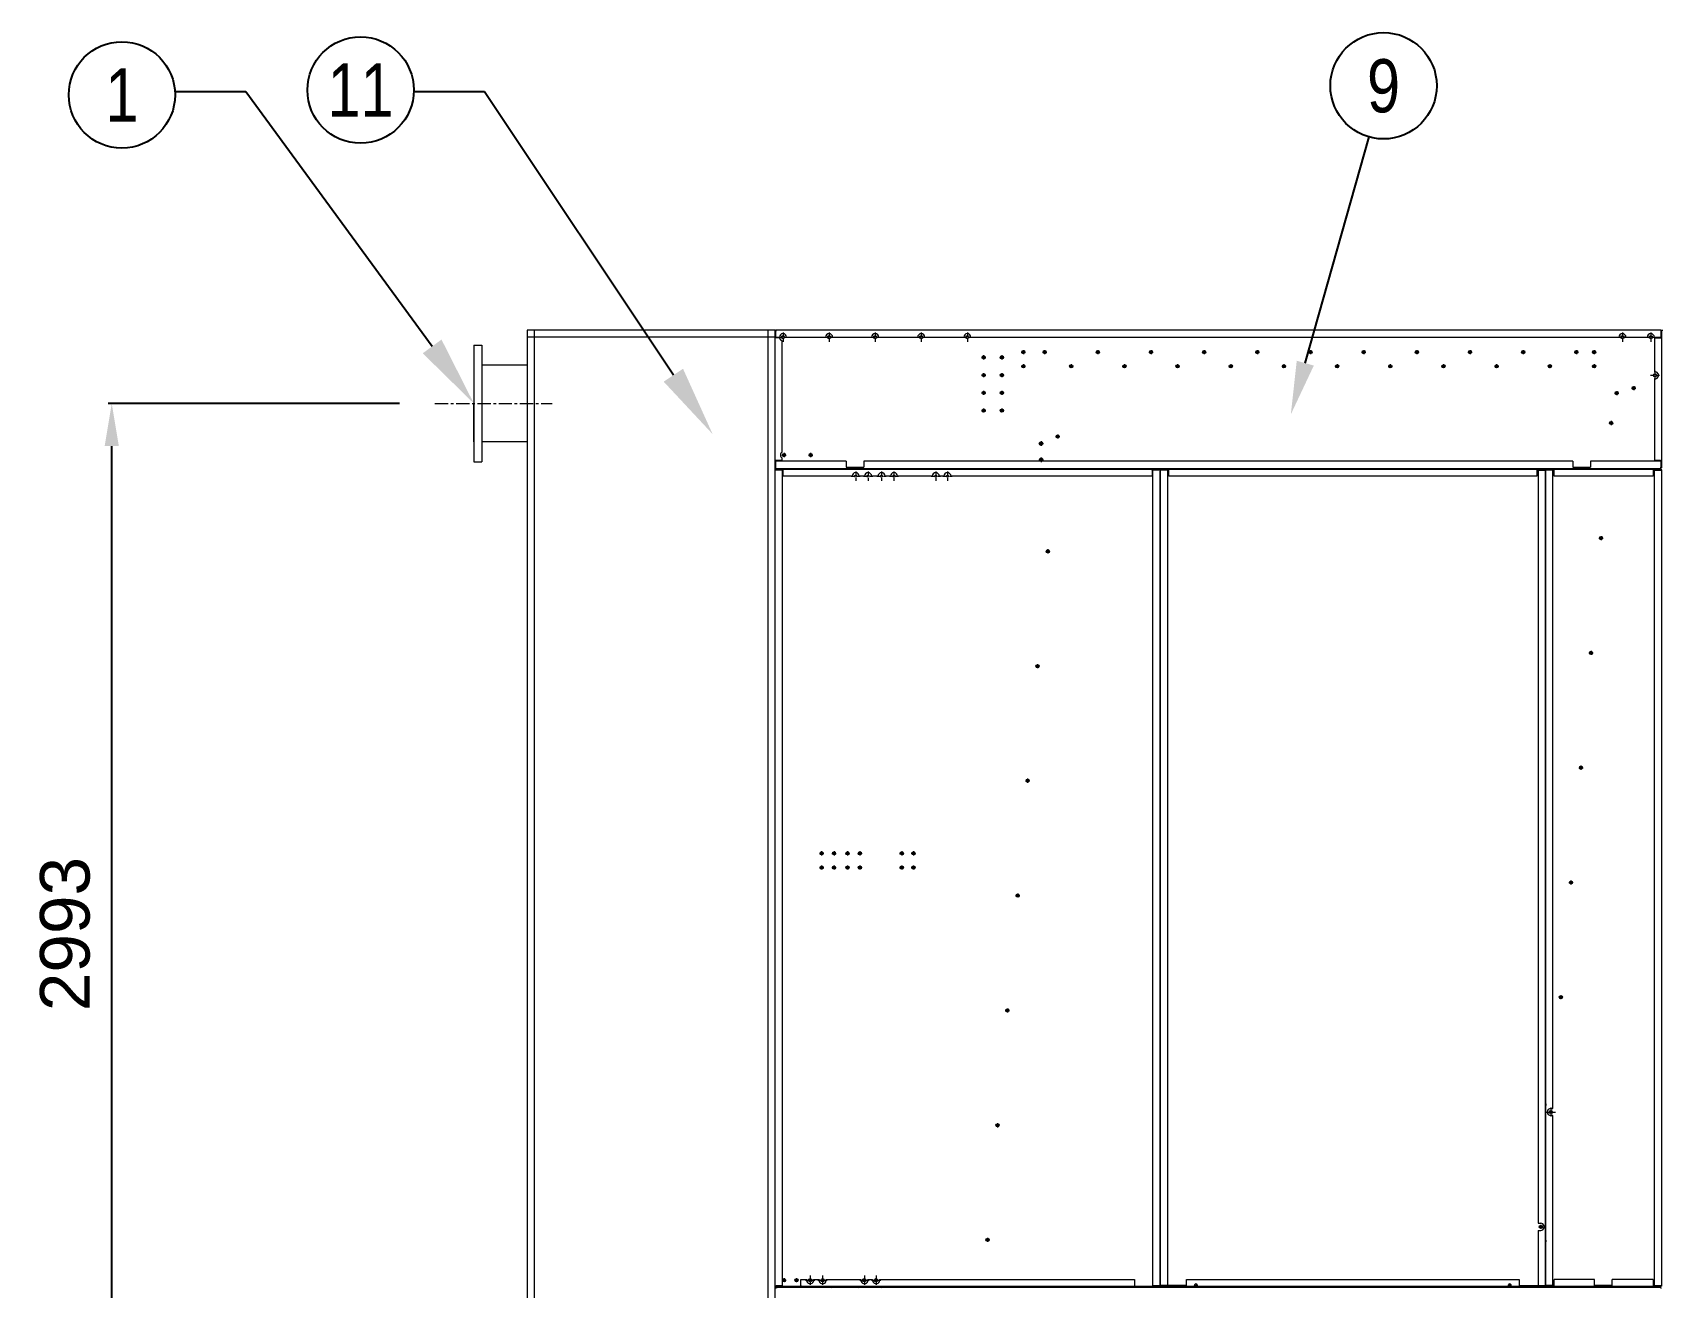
# Model space of a CAD drawing. Header units: millimetres. Extents: x -17070 to 37126, y -291348 to 36053.
# Drawn here: x 16217 to 20812, y 23340 to 26879 of the extents above; entities that cross this region are included whole.
import ezdxf
from ezdxf import colors
from ezdxf.entities.mleader import LeaderData, LeaderLine
from ezdxf.enums import TextEntityAlignment as Align
from ezdxf.math import Vec2, Vec3

# ---------------------------------------------------------------- set-up
doc = ezdxf.new("R2010")
doc.units = ezdxf.units.MM
doc.linetypes.add('CENTER', pattern=[2, 1.25, -0.25, 0.25, -0.25])
doc.linetypes.add('DASHDOT', pattern=[18.5, 12, -3, 0.5, -3])
for name, color, linetype in [('center', 1, 'CENTER'), ('냉각탑_dim', 1, 'Continuous'), ('냉각탑_text', 3, 'Continuous')]:
    doc.layers.add(name, color=color, linetype=linetype)
doc.styles.get("Standard").update_dxf_attribs({"font": 'arial.ttf'})
doc.dimstyles.new('1.40', dxfattribs={"dimscale": 20, "dimtxt": 1.5, "dimasz": 1, "dimexe": 0.5, "dimexo": 0.5, "dimgap": 0.5, "dimtad": 1, "dimdec": 0, "dimzin": 0, "dimdsep": 46, "dimtxsty": 'Standard', "dimcen": 0, "dimclrd": 2, "dimclre": 2, "dimclrt": 3, "dimadec": 0, "dimazin": 0, "dimtfac": 1, "dimtdec": 0, "dimtmove": 0, "dimatfit": 0, "dimfxl": 1, "dimtolj": 1, "dimtzin": 0, "dimlwd": -1, "dimlwe": -1, "dimarcsym": 0})

# ---------------------------------------------------------------- blocks, each defined once
blk = doc.blocks.new('*D829')
at = {"color": 2, "transparency": 16777216}
for p, q in [((17252, 25833.1), (16430.5, 25833.1)), ((16440.5, 22960.1), (16440.5, 25713.1)), ((17512, 22840.1), (16430.5, 22840.1))]:
    blk.add_line(p, q, dxfattribs=at)
for points in [[(16420.5, 25713.1), (16460.5, 25713.1), (16440.5, 25833.1)], [(16420.5, 22960.1), (16460.5, 22960.1), (16440.5, 22840.1)]]:
    blk.add_solid(points, dxfattribs=at)
at = {"layer": 'Defpoints', "color": 0, "transparency": 16777216}
for p in [(16440.5, 25833.1), (17352, 25833.1), (17612, 22840.1)]:
    blk.add_point(p, dxfattribs=at)
at = {"color": 3, "lineweight": 5, "transparency": 16777216, "insert": (16309, 24336.6), "char_height": 140, "attachment_point": 5, "rotation": 90}
blk.add_mtext('\\A1;2993', dxfattribs=at)
blk = doc.blocks.new('1')
at = {"color": 0, "lineweight": 20}
for p, q in [((18312, 26040.1), (17612, 26040.1)), ((17612, 26040.1), (17612, 22840.1)), ((18312, 26020.1), (17612, 26020.1)), ((17632, 26040.1), (17632, 22840.1)), ((18292, 22840.1), (18292, 26040.1)), ((18312, 22840.1), (18312, 26040.1)), ((17462, 25998.1), (17462, 25668.1))]:
    blk.add_line(p, q, dxfattribs=at)
at = {"color": 7, "lineweight": 20, "ltscale": 0.0425}
for p, q in [((18312, 26038.1), (18313.7, 26038.1)), ((18312, 26037.2), (18313.7, 26037.2)), ((20812, 26038.1), (20810.3, 26038.1)), ((20812, 26037.2), (20810.3, 26037.2)), ((18312, 25653), (18313.7, 25653)), ((18312, 25652.1), (18313.7, 25652.1)), ((20812, 25653), (20810.3, 25653)), ((20812, 25652.1), (20810.3, 25652.1))]:
    blk.add_line(p, q, dxfattribs=at)
at = {"color": 7, "lineweight": 20, "ltscale": 0.0225}
for p, q in [((18312, 26037.2), (18312, 26038.1)), ((20812, 26037.2), (20812, 26038.1)), ((18312, 25653), (18312, 25652.1)), ((18314.8, 25646.5), (18314.8, 25645.6)), ((19394.2, 25646.5), (19394.2, 25645.6)), ((19399, 25645.6), (19399, 25646.5)), ((20484, 25645.6), (20484, 25646.5)), ((20486, 25645.6), (20486, 25646.5)), ((20812, 25653), (20812, 25652.1)), ((20812, 25645.6), (20812, 25646.5)), ((18314.8, 23343.7), (18314.8, 23344.6)), ((19394.2, 23343.7), (19394.2, 23344.6)), ((19399, 23344.6), (19399, 23343.7)), ((20484, 23344.6), (20484, 23343.7)), ((20486, 23344.6), (20486, 23343.7)), ((20812, 23344.6), (20812, 23343.7))]:
    blk.add_line(p, q, dxfattribs=at)
at = {"color": 7, "lineweight": 20, "ltscale": 0.4775}
for p, q in [((18312, 26018.1), (18312, 26037.2)), ((20812, 26037.2), (20812, 26018.1)), ((18312, 25653), (18312, 25672.1)), ((20812, 25672.1), (20812, 25653))]:
    blk.add_line(p, q, dxfattribs=at)
at = {"color": 7, "lineweight": 20}
for p, q in [((18312, 25672.1), (18312, 26018.1)), ((20810.3, 26040.1), (18313.7, 26040.1)), ((18332, 25696.3), (18332, 26010.3)), ((18344, 26020.1), (18454, 26020.1)), ((18474, 26020.1), (18584, 26020.1)), ((18604, 26020.1), (18714, 26020.1)), ((18734, 26020.1), (18844, 26020.1)), ((18864, 26020.1), (20692, 26020.1)), ((20712, 26020.1), (20772, 26020.1)), ((20792, 26018.1), (20792, 25922.5)), ((20812, 26018.1), (20812, 25672.1)), ((17462, 25998.1), (17484, 25998.1)), ((17484, 25998.1), (17484, 25833.1)), ((17612, 25941.1), (17484, 25941.1)), ((20792, 25902.8), (20792, 25672.1)), ((17462, 25725.1), (17462, 25833.1)), ((17462, 25833.1), (17462, 25668.1)), ((17484, 25833.1), (17484, 25668.1)), ((17612, 25725.1), (17484, 25725.1)), ((17462, 25668.1), (17484, 25668.1)), ((18311.9, 25648.1), (18334, 25648.1)), ((18334, 25646.5), (18311.9, 25646.5)), ((18312, 23344.6), (18312, 25645.6)), ((18512, 25670.1), (18313.7, 25670.1)), ((18313.7, 25650.1), (20810.3, 25650.1)), ((18332, 25645.6), (18332, 23344.6)), ((18334, 25648.1), (19375, 25648.1)), ((18512, 25653.5), (18562, 25653.5)), ((20562, 25670.1), (18562, 25670.1)), ((19375, 25648.1), (19397.1, 25648.1)), ((19397.1, 25646.5), (19375, 25646.5)), ((19377, 23344.6), (19377, 25645.6)), ((19397, 25645.6), (19397, 23344.6)), ((19399, 23344.6), (19399, 25645.6)), ((19400.1, 25648.1), (20482.9, 25648.1)), ((19422.1, 25645.3), (19400.1, 25645.3)), ((19419, 25645.6), (19419, 23344.6)), ((20460.9, 25645.3), (20482.9, 25645.3)), ((20464, 25645.6), (20464, 23520.8)), ((20484, 25645.6), (20484, 23344.6)), ((20486, 23344.6), (20486, 25645.6)), ((20487.1, 25648.1), (20810.9, 25648.1)), ((20509.1, 25645.3), (20487.1, 25645.3)), ((20506, 23844.6), (20506, 25645.6)), ((20562, 25653.5), (20612, 25653.5)), ((20810.3, 25670.1), (20612, 25670.1)), ((20788.9, 25645.3), (20810.9, 25645.3)), ((20792, 23344.6), (20792, 25645.6)), ((20812, 25645.6), (20812, 23344.6)), ((18529, 25628.1), (18334, 25628.1)), ((18755, 25628.1), (18657, 25628.1)), ((19375, 25628.1), (18808, 25628.1)), ((20460.9, 25628.1), (19422.1, 25628.1)), ((20788.9, 25628.1), (20509.1, 25628.1)), ((20486, 23857.6), (20484, 23834.7)), ((20506, 23344.6), (20506, 23824.6)), ((20464, 23500.8), (20464, 23344.6)), ((20486, 23473.2), (20484, 23450.4)), ((18311.9, 23343.7), (18383.9, 23343.7)), ((18383.9, 23342.1), (18311.9, 23342.1)), ((19325.1, 23342.1), (18383.9, 23342.1)), ((18455.5, 23362.1), (18553.9, 23362.1)), ((18606.5, 23362.1), (19325.1, 23362.1)), ((19325.1, 23343.7), (19397.1, 23343.7)), ((19397.1, 23342.1), (19325.1, 23342.1)), ((19472.1, 23344.9), (19400.1, 23344.9)), ((20482.9, 23342.1), (19400.1, 23342.1)), ((19472.1, 23362.1), (20410.9, 23362.1)), ((20410.9, 23344.9), (20482.9, 23344.9)), ((20509.1, 23344.9), (20487.1, 23344.9)), ((20810.9, 23342.1), (20487.1, 23342.1)), ((20622.9, 23362.1), (20509.1, 23362.1)), ((20672.9, 23344.9), (20622.9, 23344.9)), ((20788.9, 23362.1), (20672.9, 23362.1)), ((20788.9, 23344.9), (20810.9, 23344.9)), ((20810.3, 23340.1), (18313.7, 23340.1))]:
    blk.add_line(p, q, dxfattribs=at)
at = {"color": 7, "lineweight": 20, "ltscale": 0.085}
for p, q in [((18315.4, 26018.1), (18312, 26018.1)), ((18313.7, 26040.1), (18313.7, 26036.7)), ((20808.6, 26018.1), (20812, 26018.1)), ((20810.3, 26040.1), (20810.3, 26036.7)), ((18315.4, 25672.1), (18312, 25672.1)), ((18313.7, 25650.1), (18313.7, 25653.5)), ((20808.6, 25672.1), (20812, 25672.1)), ((20810.3, 25650.1), (20810.3, 25653.5)), ((18313.7, 23340.1), (18313.7, 23336.7)), ((20810.3, 23340.1), (20810.3, 23336.7))]:
    blk.add_line(p, q, dxfattribs=at)
at = {"color": 7, "lineweight": 20, "ltscale": 0.00769}
for p, q in [((18312, 26018.1), (18312.3, 26018.1)), ((20812, 26018.1), (20811.6, 26018.1))]:
    blk.add_line(p, q, dxfattribs=at)
at = {"color": 7, "lineweight": 20, "ltscale": 0.014477}
blk.add_line((18313.7, 26039), (18313.3, 26039.4), dxfattribs=at)
at = {"color": 7, "lineweight": 20, "ltscale": 0.415}
for p, q in [((18313.7, 26020.1), (18313.7, 26036.7)), ((20792, 26018.1), (20808.6, 26018.1)), ((20810.3, 26036.7), (20810.3, 26020.1)), ((18313.7, 25653.5), (18313.7, 25670.1)), ((18332, 25672.1), (18315.4, 25672.1)), ((18512, 25670.1), (18512, 25653.5)), ((18562, 25670.1), (18562, 25653.5)), ((20562, 25670.1), (20562, 25653.5)), ((20612, 25670.1), (20612, 25653.5)), ((20808.6, 25672.1), (20792, 25672.1)), ((20810.3, 25670.1), (20810.3, 25653.5))]:
    blk.add_line(p, q, dxfattribs=at)
at = {"color": 7, "lineweight": 20, "ltscale": 0.2575}
blk.add_line((18313.7, 26020.1), (18324, 26020.1), dxfattribs=at)
at = {"color": 7, "lineweight": 20, "ltscale": 0.05}
for p, q in [((18314, 26020.1), (18314, 26018.1)), ((20810, 26018.1), (20810, 26020.1)), ((18312, 25672.1), (18314, 25672.1)), ((18314, 25672.1), (18314, 25670.1)), ((20812, 25672.1), (20810, 25672.1)), ((20810, 25670.1), (20810, 25672.1)), ((18317.3, 23342.1), (18317.3, 23340.1)), ((18470.7, 23342.1), (18470.7, 23340.1)), ((18611.3, 23342.1), (18611.3, 23340.1)), ((18661.4, 23340.1), (18661.4, 23342.1)), ((18750.5, 23340.1), (18750.5, 23342.1))]:
    blk.add_line(p, q, dxfattribs=at)
at = {"color": 7, "lineweight": 20, "ltscale": 0.220051}
blk.add_line((18324.2, 26018.1), (18315.4, 26018.1), dxfattribs=at)
at = {"color": 7, "linetype": 'DASHDOT', "lineweight": 20}
for p, q in [((18321, 26020.1), (18347, 26020.1)), ((18334, 26033.1), (18334, 26007.1)), ((18451, 26020.1), (18477, 26020.1)), ((18464, 26033.1), (18464, 26007.1)), ((18581, 26020.1), (18607, 26020.1)), ((18594, 26033.1), (18594, 26007.1)), ((18711, 26020.1), (18737, 26020.1)), ((18724, 26033.1), (18724, 26007.1)), ((18841, 26020.1), (18867, 26020.1)), ((18854, 26033.1), (18854, 26007.1)), ((20689, 26020.1), (20715, 26020.1)), ((20702, 26033.1), (20702, 26007.1)), ((20769, 26020.1), (20795, 26020.1)), ((20782, 26033.1), (20782, 26007.1)), ((20793.7, 25925.6), (20793.7, 25899.6)), ((20780.7, 25912.6), (20806.7, 25912.6)), ((18539, 25641.1), (18539, 25615.1)), ((18574, 25641.1), (18574, 25615.1)), ((18612, 25641.1), (18612, 25615.1)), ((18647, 25641.1), (18647, 25615.1)), ((18765, 25641.1), (18765, 25615.1)), ((18798, 25641.1), (18798, 25615.1)), ((18526, 25628.1), (18552, 25628.1)), ((18561, 25628.1), (18587, 25628.1)), ((18599, 25628.1), (18625, 25628.1)), ((18634, 25628.1), (18660, 25628.1)), ((18752, 25628.1), (18778, 25628.1)), ((18785, 25628.1), (18811, 25628.1)), ((20500, 23847.6), (20500, 23821.6)), ((20487, 23834.6), (20513, 23834.6)), ((18397.7, 23360.1), (18423.7, 23360.1)), ((18410.7, 23373.1), (18410.7, 23347.1)), ((18432.7, 23360.1), (18458.7, 23360.1)), ((18445.7, 23373.1), (18445.7, 23347.1)), ((18550.7, 23360.1), (18576.7, 23360.1)), ((18563.7, 23373.1), (18563.7, 23347.1)), ((18583.7, 23360.1), (18609.7, 23360.1)), ((18596.7, 23373.1), (18596.7, 23347.1))]:
    blk.add_line(p, q, dxfattribs=at)
at = {"color": 7, "lineweight": 20, "ltscale": 0.4575}
blk.add_line((20792, 26020.1), (20810.3, 26020.1), dxfattribs=at)
at = {"color": 7, "lineweight": 20, "ltscale": 0.132499}
blk.add_line((20810.3, 26040.1), (20815.6, 26040.1), dxfattribs=at)
at = {"color": 7, "linetype": 'DASHDOT', "lineweight": 20, "ltscale": 0.2925}
for p, q in [((18894.1, 25963.1), (18905.8, 25963.1)), ((18945.6, 25963.1), (18957.3, 25963.1)), ((19006.2, 25978.1), (19017.9, 25978.1)), ((19066.2, 25978.1), (19077.9, 25978.1)), ((19216.2, 25978.1), (19227.9, 25978.1)), ((19366.2, 25978.1), (19377.9, 25978.1)), ((19516.2, 25978.1), (19527.9, 25978.1)), ((19666.2, 25978.1), (19677.9, 25978.1)), ((19816.2, 25978.1), (19827.9, 25978.1)), ((19966.2, 25978.1), (19977.9, 25978.1)), ((20116.2, 25978.1), (20127.9, 25978.1)), ((20266.2, 25978.1), (20277.9, 25978.1)), ((20416.2, 25978.1), (20427.9, 25978.1)), ((20566.2, 25978.1), (20577.9, 25978.1)), ((19006.2, 25938.1), (19017.9, 25938.1)), ((19141.2, 25938.1), (19152.9, 25938.1)), ((19291.2, 25938.1), (19302.9, 25938.1)), ((19441.2, 25938.1), (19452.9, 25938.1)), ((19591.2, 25938.1), (19602.9, 25938.1)), ((19741.2, 25938.1), (19752.9, 25938.1)), ((19891.2, 25938.1), (19902.9, 25938.1)), ((20041.2, 25938.1), (20052.9, 25938.1)), ((20191.2, 25938.1), (20202.9, 25938.1)), ((20341.2, 25938.1), (20352.9, 25938.1)), ((20491.2, 25938.1), (20502.9, 25938.1)), ((18894.1, 25913.1), (18905.8, 25913.1)), ((18945.6, 25913.1), (18957.3, 25913.1)), ((18894.1, 25863.1), (18905.8, 25863.1)), ((18945.6, 25863.1), (18957.3, 25863.1)), ((18894.1, 25813.1), (18905.8, 25813.1)), ((18945.6, 25813.1), (18957.3, 25813.1)), ((19103.1, 25740.1), (19114.8, 25740.1)), ((19075.1, 25416.1), (19086.8, 25416.1)), ((19046.1, 25092.1), (19057.8, 25092.1)), ((19018.1, 24769.1), (19029.8, 24769.1)), ((20579.1, 24805.8), (20590.8, 24805.8)), ((18545.1, 24564.1), (18556.8, 24564.1)), ((18663.1, 24564.1), (18674.8, 24564.1)), ((18696.1, 24564.1), (18707.8, 24564.1)), ((18545.1, 24524.1), (18556.8, 24524.1)), ((18663.1, 24524.1), (18674.8, 24524.1)), ((18696.1, 24524.1), (18707.8, 24524.1)), ((18990.1, 24445.1), (19001.8, 24445.1)), ((20550.8, 24482.1), (20562.5, 24482.1)), ((20522.5, 24158.3), (20534.2, 24158.3)), ((18961.1, 24121.1), (18972.8, 24121.1)), ((18933.1, 23797.1), (18944.8, 23797.1)), ((18911, 23480), (18911, 23468.3)), ((20465.8, 23510.8), (20477.5, 23510.8)), ((20471.7, 23516.6), (20471.7, 23504.9)), ((18905.1, 23474.1), (18916.8, 23474.1)), ((18337, 23366), (18337, 23354.3)), ((18372, 23366), (18372, 23354.3)), ((18557.3, 23360.1), (18569, 23360.1)), ((18563.2, 23366), (18563.2, 23354.3)), ((18590.3, 23360.1), (18602, 23360.1)), ((18596.2, 23366), (18596.2, 23354.3))]:
    blk.add_line(p, q, dxfattribs=at)
at = {"color": 7, "linetype": 'DASHDOT', "lineweight": 20, "ltscale": 0.292505}
for p, q in [((18900, 25969), (18900, 25957.3)), ((18951.5, 25969), (18951.5, 25957.3)), ((18900, 25919), (18900, 25907.3)), ((18951.5, 25919), (18951.5, 25907.3)), ((18900, 25869), (18900, 25857.3)), ((18951.5, 25869), (18951.5, 25857.3)), ((18900, 25819), (18900, 25807.3)), ((18951.5, 25819), (18951.5, 25807.3)), ((19109, 25746), (19109, 25734.3)), ((18337, 25693.5), (18337, 25681.8)), ((18412, 25693.5), (18412, 25681.8)), ((19081, 25422), (19081, 25410.3)), ((19052, 25098), (19052, 25086.3))]:
    blk.add_line(p, q, dxfattribs=at)
at = {"color": 7, "linetype": 'DASHDOT', "lineweight": 20, "ltscale": 0.195}
for p, q in [((19008.1, 25978.1), (19015.9, 25978.1)), ((19068.1, 25978.1), (19075.9, 25978.1)), ((19218.1, 25978.1), (19225.9, 25978.1)), ((19368.1, 25978.1), (19375.9, 25978.1)), ((19518.1, 25978.1), (19525.9, 25978.1)), ((19668.1, 25978.1), (19675.9, 25978.1)), ((19818.1, 25978.1), (19825.9, 25978.1)), ((19968.1, 25978.1), (19975.9, 25978.1)), ((20118.1, 25978.1), (20125.9, 25978.1)), ((20268.1, 25978.1), (20275.9, 25978.1)), ((20418.1, 25978.1), (20425.9, 25978.1)), ((20568.1, 25978.1), (20575.9, 25978.1)), ((19008.1, 25938.1), (19015.9, 25938.1)), ((19143.1, 25938.1), (19150.9, 25938.1)), ((19293.1, 25938.1), (19300.9, 25938.1)), ((19443.1, 25938.1), (19450.9, 25938.1)), ((19593.1, 25938.1), (19600.9, 25938.1)), ((19743.1, 25938.1), (19750.9, 25938.1)), ((19893.1, 25938.1), (19900.9, 25938.1)), ((20043.1, 25938.1), (20050.9, 25938.1)), ((20193.1, 25938.1), (20200.9, 25938.1)), ((20343.1, 25938.1), (20350.9, 25938.1)), ((20493.1, 25938.1), (20500.9, 25938.1)), ((19105.1, 25741), (19112.9, 25741)), ((19076.7, 25417.2), (19084.5, 25417.2)), ((19076.7, 25416.4), (19084.5, 25416.4)), ((19048.4, 25093.5), (19056.2, 25093.5)), ((19048.4, 25092.6), (19056.2, 25092.6)), ((20581.1, 24806.7), (20588.9, 24806.7)), ((20581.1, 24805.8), (20588.9, 24805.8)), ((18547.2, 24564.1), (18555, 24564.1)), ((18664.7, 24564.1), (18672.5, 24564.1)), ((18546.9, 24524.1), (18554.7, 24524.1)), ((18664.4, 24524.1), (18672.2, 24524.1)), ((18697.4, 24524.1), (18705.2, 24524.1)), ((18991.8, 24446), (18999.6, 24446)), ((18991.8, 24445.1), (18999.6, 24445.1)), ((20552.8, 24483), (20560.6, 24483)), ((20552.8, 24482.1), (20560.6, 24482.1)), ((20524.4, 24159.2), (20532.2, 24159.2)), ((20524.4, 24158.3), (20532.2, 24158.3)), ((18963.4, 24122.2), (18971.2, 24122.2)), ((18963.4, 24121.3), (18971.2, 24121.3)), ((20496.1, 23835.4), (20503.9, 23835.4)), ((20496.1, 23834.6), (20503.9, 23834.6)), ((18935.1, 23798.4), (18942.9, 23798.4)), ((18935.1, 23797.6), (18942.9, 23797.6)), ((20467.8, 23511.7), (20475.6, 23511.7)), ((20471.7, 23515.6), (20471.7, 23507.8)), ((18906.8, 23474.7), (18914.6, 23474.7)), ((18906.8, 23473.8), (18914.6, 23473.8)), ((18910.7, 23478.6), (18910.7, 23469.9)), ((18337.3, 23364), (18337.3, 23356.2)), ((18372.3, 23364), (18372.3, 23356.2)), ((18410.7, 23364), (18410.7, 23356.2)), ((18445.7, 23364), (18445.7, 23356.2)), ((18563.1, 23364), (18563.1, 23356.2)), ((18592.4, 23360.1), (18600.2, 23360.1)), ((18596.3, 23364), (18596.3, 23356.2))]:
    blk.add_line(p, q, dxfattribs=at)
at = {"color": 7, "linetype": 'DASHDOT', "lineweight": 20, "ltscale": 0.194995}
for p, q in [((19012, 25982), (19012, 25974.2)), ((19072, 25982), (19072, 25974.2)), ((19222, 25982), (19222, 25974.2)), ((19372, 25982), (19372, 25974.2)), ((19522, 25982), (19522, 25974.2)), ((19672, 25982), (19672, 25974.2)), ((19822, 25982), (19822, 25974.2)), ((19972, 25982), (19972, 25974.2)), ((20122, 25982), (20122, 25974.2)), ((20272, 25982), (20272, 25974.2)), ((20422, 25982), (20422, 25974.2)), ((20572, 25982), (20572, 25974.2)), ((20622, 25982), (20622, 25974.2)), ((19012, 25942), (19012, 25934.2)), ((19147, 25942), (19147, 25934.2)), ((19297, 25942), (19297, 25934.2)), ((19447, 25942), (19447, 25934.2)), ((19597, 25942), (19597, 25934.2)), ((19747, 25942), (19747, 25934.2)), ((19897, 25942), (19897, 25934.2)), ((20047, 25942), (20047, 25934.2)), ((20197, 25942), (20197, 25934.2)), ((20347, 25942), (20347, 25934.2)), ((20497, 25942), (20497, 25934.2)), ((20622, 25942), (20622, 25934.2)), ((20670, 25781), (20670, 25773.2)), ((20641.6, 25458.1), (20641.6, 25450.3)), ((19080.6, 25421.1), (19080.6, 25413.3)), ((20585, 24809.7), (20585, 24801.9))]:
    blk.add_line(p, q, dxfattribs=at)
at = {"color": 7, "linetype": 'DASHDOT', "lineweight": 20, "ltscale": 0.292499}
for p, q in [((19012.1, 25984), (19012.1, 25972.3)), ((19072.1, 25984), (19072.1, 25972.3)), ((19222.1, 25984), (19222.1, 25972.3)), ((19372.1, 25984), (19372.1, 25972.3)), ((19522.1, 25984), (19522.1, 25972.3)), ((19672.1, 25984), (19672.1, 25972.3)), ((19822.1, 25984), (19822.1, 25972.3)), ((19972.1, 25984), (19972.1, 25972.3)), ((20122.1, 25984), (20122.1, 25972.3)), ((20272.1, 25984), (20272.1, 25972.3)), ((20422.1, 25984), (20422.1, 25972.3)), ((20572.1, 25984), (20572.1, 25972.3)), ((20622.1, 25984), (20622.1, 25972.3)), ((19012.1, 25944), (19012.1, 25932.3)), ((19147.1, 25944), (19147.1, 25932.3)), ((19297.1, 25944), (19297.1, 25932.3)), ((19447.1, 25944), (19447.1, 25932.3)), ((19597.1, 25944), (19597.1, 25932.3)), ((19747.1, 25944), (19747.1, 25932.3)), ((19897.1, 25944), (19897.1, 25932.3)), ((20047.1, 25944), (20047.1, 25932.3)), ((20197.1, 25944), (20197.1, 25932.3)), ((20347.1, 25944), (20347.1, 25932.3)), ((20497.1, 25944), (20497.1, 25932.3)), ((20622.1, 25944), (20622.1, 25932.3)), ((20733.7, 25882.4), (20733.7, 25870.7)), ((20685.8, 25868.3), (20685.8, 25856.6)), ((20670, 25783.9), (20670, 25772.2)), ((18331.1, 25687.6), (18342.8, 25687.6)), ((18406.1, 25687.6), (18417.8, 25687.6)), ((20641.6, 25459.2), (20641.6, 25447.5)), ((20613.3, 25135.5), (20613.3, 25123.8)), ((20607.5, 25129.6), (20619.2, 25129.6)), ((19024, 24775), (19024, 24763.3)), ((20585, 24811.7), (20585, 24800)), ((18437.1, 24564.1), (18448.8, 24564.1)), ((18443, 24570), (18443, 24558.3)), ((18472.1, 24564.1), (18483.8, 24564.1)), ((18478, 24570), (18478, 24558.3)), ((18510.1, 24564.1), (18521.8, 24564.1)), ((18516, 24570), (18516, 24558.3)), ((18551, 24570), (18551, 24558.3)), ((18669, 24570), (18669, 24558.3)), ((18702, 24570), (18702, 24558.3)), ((18437.1, 24524.1), (18448.8, 24524.1)), ((18443, 24530), (18443, 24518.3)), ((18472.1, 24524.1), (18483.8, 24524.1)), ((18478, 24530), (18478, 24518.3)), ((18510.1, 24524.1), (18521.8, 24524.1)), ((18516, 24530), (18516, 24518.3)), ((18551, 24530), (18551, 24518.3)), ((18669, 24530), (18669, 24518.3)), ((18702, 24530), (18702, 24518.3)), ((18996, 24451), (18996, 24439.3)), ((18967, 24127), (18967, 24115.3)), ((18939, 23803), (18939, 23791.3)), ((18331.1, 23360.1), (18342.8, 23360.1)), ((18366.1, 23360.1), (18377.8, 23360.1))]:
    blk.add_line(p, q, dxfattribs=at)
at = {"color": 7, "linetype": 'DASHDOT', "lineweight": 20, "ltscale": 0.292502}
for p, q in [((20616.2, 25978.1), (20627.9, 25978.1)), ((20616.2, 25938.1), (20627.9, 25938.1)), ((20727.9, 25876.6), (20739.6, 25876.6)), ((20679.9, 25862.4), (20691.6, 25862.4)), ((20664.1, 25778), (20675.8, 25778)), ((20635.8, 25453.4), (20647.5, 25453.4)), ((20556.7, 24487.9), (20556.7, 24476.2)), ((20528.3, 24164.2), (20528.3, 24152.5))]:
    blk.add_line(p, q, dxfattribs=at)
at = {"color": 7, "linetype": 'DASHDOT', "lineweight": 20, "ltscale": 0.195001}
for p, q in [((20618.1, 25978.1), (20625.9, 25978.1)), ((20618.1, 25938.1), (20625.9, 25938.1)), ((20666.1, 25777.1), (20673.9, 25777.1)), ((19109, 25744.9), (19109, 25737.1)), ((20641.6, 25457.3), (20641.6, 25449.5)), ((19080.6, 25420.3), (19080.6, 25412.5)), ((20613.3, 25134.4), (20613.3, 25125.7)), ((19052.3, 25097.4), (19052.3, 25088.7)), ((20609.4, 25130.5), (20617.2, 25130.5)), ((20609.4, 25129.6), (20617.2, 25129.6)), ((19020.1, 24769.7), (19027.9, 24769.7)), ((19020.1, 24768.8), (19027.9, 24768.8)), ((19024, 24772.7), (19024, 24764.9)), ((20585, 24810.6), (20585, 24802.8)), ((18438.8, 24564.1), (18446.6, 24564.1)), ((18442.7, 24568), (18442.7, 24560.2)), ((18473.8, 24564.1), (18481.6, 24564.1)), ((18477.7, 24568), (18477.7, 24560.2)), ((18512.2, 24564.1), (18520, 24564.1)), ((18516.1, 24568), (18516.1, 24560.2)), ((18551.1, 24568), (18551.1, 24560.2)), ((18668.6, 24568), (18668.6, 24560.2)), ((18697.9, 24564.1), (18705.7, 24564.1)), ((18701.8, 24568), (18701.8, 24560.2)), ((18438.5, 24524.1), (18446.3, 24524.1)), ((18442.4, 24528), (18442.4, 24520.2)), ((18473.5, 24524.1), (18481.3, 24524.1)), ((18477.4, 24528), (18477.4, 24520.2)), ((18515.8, 24528), (18515.8, 24520.2)), ((18550.8, 24528), (18550.8, 24520.2)), ((18668.3, 24528), (18668.3, 24520.2)), ((18701.3, 24528), (18701.3, 24520.2)), ((18995.7, 24449), (18995.7, 24441.2)), ((20556.7, 24486), (20556.7, 24478.2)), ((18967.3, 24126.1), (18967.3, 24118.3)), ((20528.3, 24163.1), (20528.3, 24155.3)), ((18939, 23802.3), (18939, 23794.5)), ((20500, 23839.3), (20500, 23831.5)), ((18333.4, 23360.1), (18341.2, 23360.1)), ((18368.4, 23360.1), (18376.2, 23360.1)), ((18559.2, 23360.1), (18567, 23360.1))]:
    blk.add_line(p, q, dxfattribs=at)
at = {"color": 7, "linetype": 'DASHDOT', "lineweight": 20, "ltscale": 0.325}
for p, q in [((19055.5, 25720.1), (19068.5, 25720.1)), ((19062, 25726.6), (19062, 25713.6)), ((19055.5, 25674.1), (19068.5, 25674.1)), ((19062, 25680.6), (19062, 25667.6))]:
    blk.add_line(p, q, dxfattribs=at)
at = {"color": 7, "lineweight": 20, "ltscale": 6.28196e-05}
blk.add_line((19067, 25720.1), (19067, 25720.1), dxfattribs=at)
at = {"color": 7, "lineweight": 20, "ltscale": 0.04}
for p, q in [((18311.9, 25648.1), (18311.9, 25646.5)), ((18334, 25648.1), (18334, 25646.5)), ((19397.1, 25648.1), (19397.1, 25646.5)), ((18311.9, 23342.1), (18311.9, 23343.7)), ((18383.9, 23342.1), (18383.9, 23343.7)), ((19397.1, 23342.1), (19397.1, 23343.7))]:
    blk.add_line(p, q, dxfattribs=at)
at = {"color": 7, "lineweight": 20, "ltscale": 0.07}
for p, q in [((18312, 25645.6), (18314.8, 25645.6)), ((18334, 25645.3), (18334, 25648.1)), ((19375, 25645.3), (19375, 25648.1)), ((19397, 25645.6), (19394.2, 25645.6)), ((19400.1, 25648.1), (19400.1, 25645.3)), ((20482.9, 25648.1), (20482.9, 25645.3)), ((20487.1, 25648.1), (20487.1, 25645.3)), ((20810.9, 25648.1), (20810.9, 25645.3)), ((18312, 23344.6), (18314.8, 23344.6)), ((18383.9, 23344.9), (18383.9, 23342.1)), ((19325.1, 23344.9), (19325.1, 23342.1)), ((19397, 23344.6), (19394.2, 23344.6)), ((19400.1, 23342.1), (19400.1, 23344.9)), ((20482.9, 23342.1), (20482.9, 23344.9)), ((20487.1, 23342.1), (20487.1, 23344.9)), ((20810.9, 23342.1), (20810.9, 23344.9))]:
    blk.add_line(p, q, dxfattribs=at)
at = {"color": 7, "lineweight": 20, "ltscale": 0.43}
for p, q in [((18314.8, 25645.6), (18332, 25645.6)), ((18334, 25628.1), (18334, 25645.3)), ((19375, 25645.3), (19375, 25628.1)), ((19377, 25645.6), (19394.2, 25645.6)), ((19401.8, 25645.6), (19419, 25645.6)), ((19422.1, 25628.1), (19422.1, 25645.3)), ((20460.9, 25645.3), (20460.9, 25628.1)), ((20464, 25645.6), (20481.2, 25645.6)), ((20488.8, 25645.6), (20506, 25645.6)), ((20509.1, 25628.1), (20509.1, 25645.3)), ((20788.9, 25645.3), (20788.9, 25628.1)), ((20792, 25645.6), (20809.2, 25645.6)), ((18332, 23344.6), (18314.8, 23344.6)), ((18383.9, 23344.9), (18383.9, 23362.1)), ((19325.1, 23362.1), (19325.1, 23344.9)), ((19394.2, 23344.6), (19377, 23344.6)), ((19419, 23344.6), (19401.8, 23344.6)), ((19472.1, 23344.9), (19472.1, 23362.1)), ((20410.9, 23362.1), (20410.9, 23344.9)), ((20481.2, 23344.6), (20464, 23344.6)), ((20506, 23344.6), (20488.8, 23344.6)), ((20509.1, 23344.9), (20509.1, 23362.1)), ((20622.9, 23344.9), (20622.9, 23362.1)), ((20672.9, 23344.9), (20672.9, 23362.1)), ((20788.9, 23362.1), (20788.9, 23344.9)), ((20809.2, 23344.6), (20792, 23344.6))]:
    blk.add_line(p, q, dxfattribs=at)
at = {"color": 7, "lineweight": 20, "ltscale": 0.170995}
blk.add_line((18332, 25672.1), (18332, 25679), dxfattribs=at)
at = {"color": 7, "lineweight": 20, "ltscale": 0.159239}
for p, q in [((18680.5, 25648.1), (18686.6, 25650.1)), ((18686.9, 25648.1), (18692.9, 25650.1))]:
    blk.add_line(p, q, dxfattribs=at)
at = {"color": 7, "lineweight": 20, "ltscale": 0.050163}
for p, q in [((19044.3, 25648.1), (19044.5, 25650.1)), ((19053.4, 25648.1), (19053.5, 25650.1)), ((18857.9, 23340.1), (18858, 23342.1)), ((18866.9, 23340.1), (18867, 23342.1))]:
    blk.add_line(p, q, dxfattribs=at)
at = {"color": 7, "lineweight": 20, "ltscale": 0.050223}
for p, q in [((19061.6, 25648.1), (19061.8, 25650.1)), ((19070.7, 25648.1), (19070.8, 25650.1)), ((18843.5, 23340.1), (18843.7, 23342.1)), ((18852.5, 23340.1), (18852.7, 23342.1))]:
    blk.add_line(p, q, dxfattribs=at)
at = {"color": 7, "lineweight": 20, "ltscale": 6.28061e-05}
blk.add_line((19067, 25674.1), (19067, 25674.1), dxfattribs=at)
at = {"color": 7, "lineweight": 20, "ltscale": 0.050191}
for p, q in [((19083.4, 25650.1), (19083.3, 25648.1)), ((19083.3, 25648.1), (19083.5, 25650.1)), ((19117.6, 25648.1), (19117.8, 25650.1)), ((19727.2, 25648.1), (19727.3, 25650.1)), ((19727.8, 25650.1), (19727.6, 25648.1)), ((20032.3, 25650.1), (20032.2, 25648.1)), ((20032.6, 25648.1), (20032.8, 25650.1)), ((20642.8, 25650.1), (20642.6, 25648.1)), ((20676.4, 25650.1), (20676.2, 25648.1)), ((18881.5, 23342.1), (18881.3, 23340.1)), ((18881.4, 23340.1), (18881.6, 23342.1)), ((18915.7, 23340.1), (18915.9, 23342.1)), ((19525.2, 23340.1), (19525.4, 23342.1)), ((19525.9, 23342.1), (19525.7, 23340.1)), ((19830.4, 23342.1), (19830.2, 23340.1)), ((19830.7, 23340.1), (19830.9, 23342.1)), ((19830.7, 23340.1), (19830.9, 23342.1)), ((20440.9, 23342.1), (20440.7, 23340.1)), ((20474.5, 23342.1), (20474.3, 23340.1))]:
    blk.add_line(p, q, dxfattribs=at)
at = {"color": 7, "lineweight": 20, "ltscale": 0.006929}
for p, q in [((19375, 25648.1), (19375, 25647.9)), ((19325.1, 23342.1), (19325.1, 23342.4))]:
    blk.add_line(p, q, dxfattribs=at)
at = {"color": 7, "lineweight": 20, "ltscale": 0.0275}
for p, q in [((19399, 25646.5), (19400.1, 25646.5)), ((19399, 25645.6), (19400.1, 25645.6)), ((20484, 25646.5), (20482.9, 25646.5)), ((20484, 25645.6), (20482.9, 25645.6)), ((20486, 25646.5), (20487.1, 25646.5)), ((20486, 25645.6), (20487.1, 25645.6)), ((20812, 25646.5), (20810.9, 25646.5)), ((20812, 25645.6), (20810.9, 25645.6)), ((19399, 23344.6), (19400.1, 23344.6)), ((19399, 23343.7), (19400.1, 23343.7)), ((20484, 23344.6), (20482.9, 23344.6)), ((20484, 23343.7), (20482.9, 23343.7)), ((20486, 23344.6), (20487.1, 23344.6)), ((20486, 23343.7), (20487.1, 23343.7)), ((20812, 23344.6), (20810.9, 23344.6)), ((20812, 23343.7), (20810.9, 23343.7))]:
    blk.add_line(p, q, dxfattribs=at)
at = {"color": 7, "lineweight": 20, "ltscale": 0.375}
for p, q in [((18564, 25628.1), (18549, 25628.1)), ((18637, 25628.1), (18622, 25628.1))]:
    blk.add_line(p, q, dxfattribs=at)
at = {"color": 7, "lineweight": 20, "ltscale": 0.45}
blk.add_line((18602, 25628.1), (18584, 25628.1), dxfattribs=at)
at = {"color": 7, "lineweight": 20, "ltscale": 0.325}
blk.add_line((18788, 25628.1), (18775, 25628.1), dxfattribs=at)
at = {"color": 7, "linetype": 'DASHDOT', "lineweight": 20, "ltscale": 0.194998}
for p, q in [((20637.7, 25454.2), (20645.5, 25454.2)), ((20637.7, 25453.4), (20645.5, 25453.4)), ((19024, 24773.6), (19024, 24765.8)), ((18511.9, 24524.1), (18519.7, 24524.1)), ((18995.7, 24449.9), (18995.7, 24442.1)), ((20556.7, 24486.9), (20556.7, 24479.1)), ((18967.3, 24125.2), (18967.3, 24117.4)), ((20528.3, 24162.2), (20528.3, 24154.4)), ((18939, 23801.5), (18939, 23793.7)), ((20500, 23838.5), (20500, 23830.7)), ((18406.8, 23360.1), (18414.6, 23360.1)), ((18441.8, 23360.1), (18449.6, 23360.1))]:
    blk.add_line(p, q, dxfattribs=at)
at = {"color": 7, "lineweight": 20, "ltscale": 0.14875}
for p, q in [((20500, 23844.6), (20506, 23844.6)), ((20506, 23824.6), (20500, 23824.6))]:
    blk.add_line(p, q, dxfattribs=at)
at = {"color": 7, "lineweight": 20, "ltscale": 0.193018}
for p, q in [((20464, 23520.8), (20471.7, 23520.8)), ((20464, 23500.8), (20471.7, 23500.8))]:
    blk.add_line(p, q, dxfattribs=at)
at = {"color": 7, "lineweight": 20, "ltscale": 0.01744}
blk.add_line((18313.9, 23344.6), (18313.9, 23343.9), dxfattribs=at)
at = {"color": 7, "lineweight": 20, "ltscale": 0.425051}
blk.add_line((18383.9, 23362.1), (18400.9, 23362.1), dxfattribs=at)
at = {"color": 7, "lineweight": 20, "ltscale": 0.385102}
blk.add_line((18420.5, 23362.1), (18435.9, 23362.1), dxfattribs=at)
at = {"color": 7, "lineweight": 20, "ltscale": 0.04985}
blk.add_line((18548.1, 23342.1), (18548.1, 23340.1), dxfattribs=at)
at = {"color": 7, "lineweight": 20, "ltscale": 0.335102}
blk.add_line((18573.5, 23362.1), (18586.9, 23362.1), dxfattribs=at)
at = {"color": 7, "linetype": 'DASHDOT', "lineweight": 20, "ltscale": 0.26}
blk.add_line((19493.8, 23346.1), (19504.2, 23346.1), dxfattribs=at)
at = {"color": 7, "linetype": 'DASHDOT', "lineweight": 20, "ltscale": 0.260001}
for p, q in [((19499, 23351.3), (19499, 23340.9)), ((20378.8, 23346.1), (20389.2, 23346.1)), ((20384, 23351.3), (20384, 23340.9))]:
    blk.add_line(p, q, dxfattribs=at)
at = {"color": 7, "lineweight": 20}
for centre, radius in [((18334, 26020.1), 4.5), ((18334, 26020.1), 3), ((18464, 26020.1), 4.5), ((18464, 26020.1), 3), ((18594, 26020.1), 4.5), ((18594, 26020.1), 3), ((18724, 26020.1), 4.5), ((18724, 26020.1), 3), ((18854, 26020.1), 4.5), ((18854, 26020.1), 3), ((20702, 26020.1), 4.5), ((20702, 26020.1), 3), ((20782, 26020.1), 4.5), ((20782, 26020.1), 3), ((18900, 25963.1), 4.5), ((18900, 25963.1), 3), ((18951.5, 25963.1), 4.5), ((18951.5, 25963.1), 3), ((19012.1, 25978.1), 4.5), ((19012, 25978.1), 3), ((19072.1, 25978.1), 4.5), ((19072, 25978.1), 3), ((19222.1, 25978.1), 4.5), ((19222, 25978.1), 3), ((19372.1, 25978.1), 4.5), ((19372, 25978.1), 3), ((19522.1, 25978.1), 4.5), ((19522, 25978.1), 3), ((19672.1, 25978.1), 4.5), ((19672, 25978.1), 3), ((19822.1, 25978.1), 4.5), ((19822, 25978.1), 3), ((19972.1, 25978.1), 4.5), ((19972, 25978.1), 3), ((20122.1, 25978.1), 4.5), ((20122, 25978.1), 3), ((20272.1, 25978.1), 4.5), ((20272, 25978.1), 3), ((20422.1, 25978.1), 4.5), ((20422, 25978.1), 3), ((20572.1, 25978.1), 4.5), ((20572, 25978.1), 3), ((20622.1, 25978.1), 4.5), ((20622, 25978.1), 3), ((18900, 25913.1), 4.5), ((18900, 25913.1), 3), ((18951.5, 25913.1), 4.5), ((18951.5, 25913.1), 3), ((19012.1, 25938.1), 4.5), ((19012, 25938.1), 3), ((19147.1, 25938.1), 4.5), ((19147, 25938.1), 3), ((19297.1, 25938.1), 4.5), ((19297, 25938.1), 3), ((19447.1, 25938.1), 4.5), ((19447, 25938.1), 3), ((19597.1, 25938.1), 4.5), ((19597, 25938.1), 3), ((19747.1, 25938.1), 4.5), ((19747, 25938.1), 3), ((19897.1, 25938.1), 4.5), ((19897, 25938.1), 3), ((20047.1, 25938.1), 4.5), ((20047, 25938.1), 3), ((20197.1, 25938.1), 4.5), ((20197, 25938.1), 3), ((20347.1, 25938.1), 4.5), ((20347, 25938.1), 3), ((20497.1, 25938.1), 4.5), ((20497, 25938.1), 3), ((20622.1, 25938.1), 4.5), ((20622, 25938.1), 3), ((20793.7, 25912.6), 4.5), ((20793.7, 25912.6), 3), ((20733.7, 25876.6), 4.5), ((20733.7, 25876.6), 3), ((18900, 25863.1), 4.5), ((18900, 25863.1), 3), ((18951.5, 25863.1), 4.5), ((18951.5, 25863.1), 3), ((20685.8, 25862.4), 4.5), ((20685.8, 25862.4), 3), ((18900, 25813.1), 4.5), ((18900, 25813.1), 3), ((18951.5, 25813.1), 4.5), ((18951.5, 25813.1), 3), ((20670, 25778), 4.5), ((20670, 25777.1), 3), ((19109, 25740.1), 4.5), ((19109, 25740.1), 3), ((18337, 25687.6), 4.5), ((18337, 25687.6), 3), ((18412, 25687.6), 4.5), ((18412, 25687.6), 3), ((19062, 25720.1), 5), ((19062, 25720.1), 3.5), ((19062, 25674.1), 3.5), ((18539, 25628.1), 3), ((18574, 25628.1), 3), ((18612, 25628.1), 3), ((18647, 25628.1), 3), ((18765, 25628.1), 3), ((18798, 25628.1), 3), ((20641.6, 25453.4), 4.5), ((20641.6, 25453.4), 3), ((19081, 25416.1), 4.5), ((19080.6, 25416.4), 3), ((20613.3, 25129.6), 4.5), ((19052, 25092.1), 4.5), ((19052.3, 25092.6), 3), ((20613.3, 25129.6), 3), ((19024, 24769.1), 4.5), ((19024, 24768.8), 3), ((20585, 24805.8), 4.5), ((20585, 24805.8), 3), ((18443, 24564.1), 4.5), ((18442.7, 24564.1), 3), ((18478, 24564.1), 4.5), ((18477.7, 24564.1), 3), ((18516, 24564.1), 4.5), ((18516.1, 24564.1), 3), ((18551, 24564.1), 4.5), ((18551.1, 24564.1), 3), ((18669, 24564.1), 4.5), ((18668.6, 24564.1), 3), ((18702, 24564.1), 4.5), ((18701.8, 24564.1), 3), ((18443, 24524.1), 4.5), ((18442.4, 24524.1), 3), ((18478, 24524.1), 4.5), ((18477.4, 24524.1), 3), ((18516, 24524.1), 4.5), ((18515.8, 24524.1), 3), ((18551, 24524.1), 4.5), ((18550.8, 24524.1), 3), ((18669, 24524.1), 4.5), ((18668.3, 24524.1), 3), ((18702, 24524.1), 4.5), ((18701.3, 24524.1), 3), ((18996, 24445.1), 4.5), ((18995.7, 24445.1), 3), ((20556.7, 24482.1), 4.5), ((20556.7, 24482.1), 3), ((18967, 24121.1), 4.5), ((18967.3, 24121.3), 3), ((20528.3, 24158.3), 4.5), ((20528.3, 24158.3), 3), ((18939, 23797.1), 4.5), ((20500, 23834.6), 4.5), ((20500, 23834.6), 3), ((18939, 23797.6), 3), ((20471.7, 23510.8), 4.5), ((20471.7, 23510.8), 3), ((18911, 23474.1), 4.5), ((18910.7, 23473.8), 3), ((18337, 23360.1), 4.5), ((18337.3, 23360.1), 3), ((18372, 23360.1), 4.5), ((18372.3, 23360.1), 3), ((18410.7, 23360.1), 4.5), ((18410.7, 23360.1), 3), ((18445.7, 23360.1), 4.5), ((18445.7, 23360.1), 3), ((18563.2, 23360.1), 4.5), ((18563.1, 23360.1), 3), ((18596.2, 23360.1), 4.5), ((18596.3, 23360.1), 3)]:
    blk.add_circle(centre, radius, dxfattribs=at)
for centre, radius, start, end in [((18315.4, 26036.7), 3.4, 179.7605, 180), ((18315.4, 26036.7), 3.4, 120, 155.6842), ((18334, 26020.1), 10, 0, 180), ((18334, 26020.1), 10, 191.5372, 258.463), ((18464, 26020.1), 10, 0, 180), ((18594, 26020.1), 10, 0, 180), ((18724, 26020.1), 10, 0, 180), ((18854, 26020.1), 10, 0, 180), ((20702, 26020.1), 10, 0, 180), ((20782, 26020.1), 10, 0, 180), ((18315.4, 26003.5), 3.4, 180, 180.2356), ((20793.7, 25912.6), 10, 259.808, 100.192), ((20670, 25778), 3, 188.3602, 351.6398), ((19109, 25741), 3, 188.3602, 351.6398), ((18315.4, 25721.7), 3.4, 179.7581, 180), ((18337, 25687.6), 10, 120, 240), ((18315.4, 25653.5), 3.4, 180, 180.2457), ((18315.4, 25653.5), 3.4, 204.3156, 240), ((18315.4, 25653.5), 3.4, 269.7512, 270), ((18433.6, 25653.5), 3.4, 270, 270.2488), ((19062, 25674.1), 5, 306.8703, 233.1297), ((18539, 25628.1), 10, 0, 180), ((18574, 25628.1), 10, 0, 180), ((18612, 25628.1), 10, 0, 180), ((18612.4, 25628.1), 3, 93.8112, 266.188), ((18647, 25628.1), 10, 0, 180), ((18647.4, 25628.1), 3, 93.8112, 266.188), ((18765, 25628.1), 10, 0, 180), ((18764.8, 25628.1), 3, 271.1327, 88.8698), ((18798, 25628.1), 10, 0, 180), ((18797.8, 25628.1), 3, 271.1327, 88.8698), ((19080.6, 25417.2), 3, 188.3602, 351.6398), ((20641.6, 25454.2), 3, 188.3602, 351.6398), ((19052.3, 25093.5), 3, 188.3602, 351.6398), ((20613.3, 25130.5), 3, 188.3602, 351.6398), ((19024, 24769.7), 3, 188.3602, 351.6398), ((20585, 24806.7), 3, 188.3602, 351.6398), ((18995.7, 24446), 3, 188.3602, 351.6398), ((20556.7, 24483), 3, 188.3602, 351.6398), ((20528.3, 24159.2), 3, 188.3602, 351.6398), ((18967.3, 24122.2), 3, 188.3602, 351.6398), ((20500, 23834.6), 10, 90, 270), ((20500, 23835.4), 3, 188.3602, 351.6398), ((18939, 23798.4), 3, 188.3602, 351.6398), ((20471.7, 23511.7), 3, 188.3602, 351.6398), ((20471.7, 23510.8), 10, 18.5715, 90), ((20471.7, 23510.8), 10, 270, 341.4285), ((20458.6, 23510.8), 22.8, 351.9761, 8.0239), ((20471.7, 23510.8), 10, 341.4285, 18.5713), ((18910.7, 23474.7), 3, 188.3602, 351.6398), ((18317.3, 23343.6), 3.5, 175, 178.3622), ((18317.3, 23343.6), 3.5, 205.3763, 269.7545), ((18410.7, 23360.1), 10, 168.463, 11.537), ((18445.7, 23360.1), 10, 168.463, 11.537), ((18470.8, 23343.6), 3.5, 270.2455, 334.6237), ((18548.1, 23343.6), 3.5, 205.3763, 269.7545), ((18563.7, 23360.1), 10, 168.463, 11.537), ((18596.7, 23360.1), 10, 168.463, 11.537), ((18611.4, 23343.6), 3.5, 270.2455, 334.6237), ((18706, 23351.1), 47.5, 190.9104, 193.3757), ((18706, 23351.1), 47.5, 346.627, 349.0896), ((19499, 23346.1), 4, 342.5424, 197.4576), ((20384, 23346.1), 4, 342.5424, 197.4576)]:
    blk.add_arc(centre, radius, start, end, dxfattribs=at)
for points, knots in [([(19499, 23343), (19498.4, 23343), (19497.8, 23343), (19497.2, 23343.1), (19496.5, 23343.3), (19495.9, 23343.7), (19495.8, 23343.8), (19495.5, 23344.1), (19495.3, 23344.4), (19495.3, 23344.6), (19495.2, 23344.8), (19495.1, 23344.9)], [0, 0, 0, 0, 0, 0, 5.743552, 5.743552, 5.743552, 7.655626, 7.655626, 7.655626, 9.572404, 9.572404, 9.572404, 9.572404, 9.572404, 9.572404]), ([(19499, 23344.1), (19498.6, 23344.1), (19498.2, 23344.1), (19497.8, 23344.1), (19497, 23344.2), (19496.3, 23344.3), (19496, 23344.3), (19495.6, 23344.5), (19495.3, 23344.7), (19495.3, 23344.8), (19495.2, 23344.9), (19495.1, 23344.9)], [0, 0, 0, 0, 0, 0, 3.885005, 3.885005, 3.885005, 7.625301, 7.625301, 7.625301, 9.358922, 9.358922, 9.358922, 9.358922, 9.358922, 9.358922]), ([(19499, 23343), (19499.5, 23343), (19500.1, 23343), (19500.7, 23343.1), (19501.4, 23343.3), (19502, 23343.7), (19502.1, 23343.8), (19502.4, 23344.1), (19502.6, 23344.4), (19502.6, 23344.6), (19502.7, 23344.8), (19502.8, 23344.9)], [0, 0, 0, 0, 0, 0, 5.743552, 5.743552, 5.743552, 7.655626, 7.655626, 7.655626, 9.572404, 9.572404, 9.572404, 9.572404, 9.572404, 9.572404]), ([(19499, 23344.1), (19499.3, 23344.1), (19499.7, 23344.1), (19500.1, 23344.1), (19500.9, 23344.2), (19501.6, 23344.3), (19501.9, 23344.3), (19502.3, 23344.5), (19502.6, 23344.7), (19502.6, 23344.8), (19502.7, 23344.9), (19502.8, 23344.9)], [0, 0, 0, 0, 0, 0, 3.885005, 3.885005, 3.885005, 7.625301, 7.625301, 7.625301, 9.358922, 9.358922, 9.358922, 9.358922, 9.358922, 9.358922]), ([(20384, 23343), (20383.4, 23343), (20382.8, 23343), (20382.2, 23343.1), (20381.5, 23343.3), (20380.9, 23343.7), (20380.8, 23343.8), (20380.5, 23344.1), (20380.3, 23344.4), (20380.3, 23344.6), (20380.2, 23344.8), (20380.1, 23344.9)], [0, 0, 0, 0, 0, 0, 5.743552, 5.743552, 5.743552, 7.655626, 7.655626, 7.655626, 9.572404, 9.572404, 9.572404, 9.572404, 9.572404, 9.572404]), ([(20384, 23344.1), (20383.6, 23344.1), (20383.2, 23344.1), (20382.8, 23344.1), (20382, 23344.2), (20381.3, 23344.3), (20381, 23344.3), (20380.6, 23344.5), (20380.3, 23344.7), (20380.3, 23344.8), (20380.2, 23344.9), (20380.1, 23344.9)], [0, 0, 0, 0, 0, 0, 3.885005, 3.885005, 3.885005, 7.625301, 7.625301, 7.625301, 9.358922, 9.358922, 9.358922, 9.358922, 9.358922, 9.358922]), ([(20384, 23343), (20384.5, 23343), (20385.1, 23343), (20385.7, 23343.1), (20386.4, 23343.3), (20387, 23343.7), (20387.1, 23343.8), (20387.4, 23344.1), (20387.6, 23344.4), (20387.6, 23344.6), (20387.7, 23344.8), (20387.8, 23344.9)], [0, 0, 0, 0, 0, 0, 5.743552, 5.743552, 5.743552, 7.655626, 7.655626, 7.655626, 9.572404, 9.572404, 9.572404, 9.572404, 9.572404, 9.572404]), ([(20384, 23344.1), (20384.3, 23344.1), (20384.7, 23344.1), (20385.1, 23344.1), (20385.9, 23344.2), (20386.6, 23344.3), (20386.9, 23344.3), (20387.3, 23344.5), (20387.6, 23344.7), (20387.6, 23344.8), (20387.7, 23344.9), (20387.8, 23344.9)], [0, 0, 0, 0, 0, 0, 3.885005, 3.885005, 3.885005, 7.625301, 7.625301, 7.625301, 9.358922, 9.358922, 9.358922, 9.358922, 9.358922, 9.358922])]:
    blk.add_open_spline(points, degree=5, knots=knots, dxfattribs=at)
at = {"layer": 'center', "lineweight": 20, "ltscale": 30}
blk.add_line((17352, 25833.1), (17682.5, 25833.1), dxfattribs=at)
at = {"layer": '냉각탑_dim', "lineweight": -3}
blk.add_solid([(19831.4, 25940.1), (19766.6, 25802.5), (19783.2, 25953.7)], dxfattribs=at)

msp = doc.modelspace()

# ---------------------------------------------------------------- linework, layer by layer
at = {"layer": '냉각탑_dim', "linetype": 'ByBlock', "lineweight": -3}
msp.add_lwpolyline([(19807.3, 25946.9), (19987.4, 26585)], dxfattribs=at)
for centre in [(16469.1, 26703.5), (17142.4, 26717.2), (20028.1, 26729.3)]:
    msp.add_circle(centre, 150, dxfattribs=at)

# ---------------------------------------------------------------- block references
msp.add_blockref('1', (0, 0))

# ---------------------------------------------------------------- texts
at = {"layer": '냉각탑_text', "width": 0.8}
for s, p in [('11', (17142.4, 26717.2)), ('9', (20028.1, 26729.3)), ('1', (16469.1, 26703.5))]:
    msp.add_text(s, height=150, dxfattribs=at).set_placement(p, align=Align.MIDDLE_CENTER)

# ---------------------------------------------------------------- dimensions: what is measured, and where the dimension line sits
at = {"lineweight": 5}
dim = msp.add_linear_dim(base=(16440.5, 25833.1), p1=(17612, 22840.1), p2=(17352, 25833.1), angle=90, dimstyle='1.40', override={"dimtxt": 7, "dimasz": 6, "dimexo": 5, "dimgap": 3}, dxfattribs=at)
dim.commit()
dim.dimension.update_dxf_attribs({"geometry": '*D829', "text_midpoint": (16309, 24336.6)})

# ---------------------------------------------------------------- leaders
at = {"layer": '냉각탑_dim', "lineweight": -3}
ml = msp.add_multileader_mtext('Standard', dxfattribs=at)
ml.set_content('')
ml.set_leader_properties(color=256)
ml.build(insert=Vec2(0, 0))
ml.multileader.update_dxf_attribs({"text_right_attachment_type": 6, "dogleg_length": 5, "arrow_head_size": 199.5, "scale": 30})
ctx = ml.context
ctx.base_point, ctx.scale, ctx.char_height, ctx.arrow_head_size, ctx.landing_gap_size, ctx.plane_origin = Vec3(16618.9, 26712.5), 30, 7.18, 199.5, 3.59, Vec3(17210.8, 26457.1)
ctx.right_attachment, ctx.text_align_type = 6, 2
notes = []
notes.append((ctx, [(0, (1, 1, 0), (16818.4, 26712.5), (-1, 0), 199.5, [(0, [(17462, 25833.1)], 0, [])])]))
ctx.mtext, ml.multileader.dxf.content_type = None, 0
ml = msp.add_multileader_mtext('Standard', dxfattribs=at)
ml.set_content('')
ml.set_leader_properties(color=256)
ml.build(insert=Vec2(0, 0))
ml.multileader.update_dxf_attribs({"text_right_attachment_type": 6, "dogleg_length": 5, "arrow_head_size": 199.5, "scale": 30})
ctx = ml.context
ctx.base_point, ctx.scale, ctx.char_height, ctx.arrow_head_size, ctx.landing_gap_size, ctx.plane_origin = Vec3(17292.4, 26712.5), 30, 7.18, 199.5, 3.59, Vec3(17884.3, 26370.8)
ctx.right_attachment, ctx.text_align_type = 6, 2
notes.append((ctx, [(0, (1, 1, 0), (17491.9, 26712.5), (-1, 0), 199.5, [(0, [(18135.4, 25746.8)], 0, [])])]))
ctx.mtext, ml.multileader.dxf.content_type = None, 0
for ctx, leaders in notes:
    for number, flags, end, landing, length, lines in leaders:
        leader = LeaderData()
        leader.index, (leader.has_last_leader_line, leader.has_dogleg_vector, leader.attachment_direction) = number, flags
        leader.last_leader_point, leader.dogleg_vector, leader.dogleg_length = Vec3(end), Vec3(landing), length
        for number, points, colour, breaks in lines:
            line = LeaderLine()
            line.index, line.vertices, line.color, line.breaks = number, Vec3.list(points), colors.encode_raw_color(colour), breaks
            leader.lines.append(line)
        ctx.leaders.append(leader)

doc.saveas('drawing.dxf')
